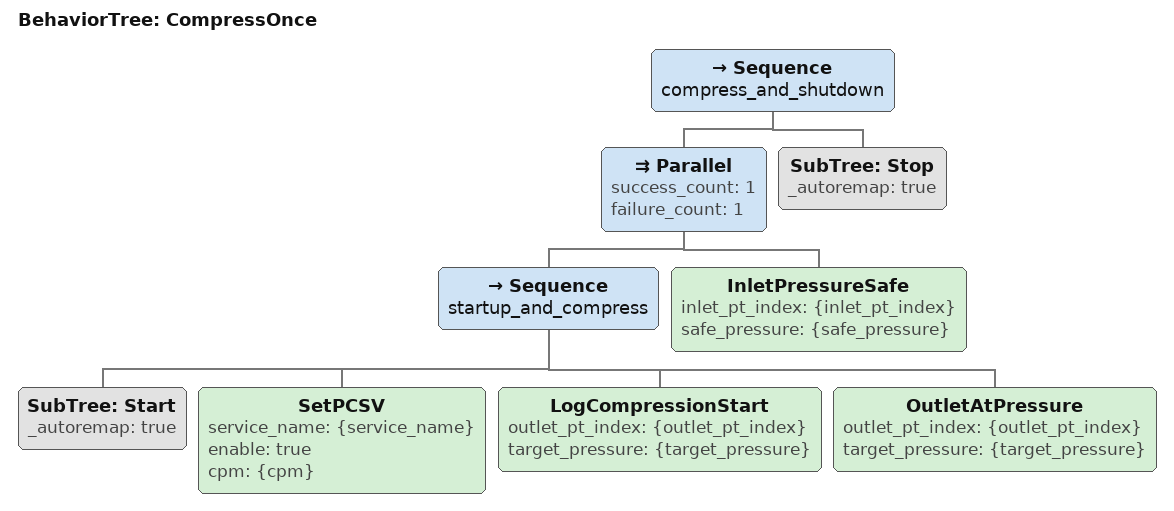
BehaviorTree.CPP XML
<root BTCPP_format="4">
  <BehaviorTree ID="CompressOnce">
    <Sequence name="compress_and_shutdown">

      <Parallel success_count="1" failure_count="1">

        <Sequence name="startup_and_compress">
          <SubTree ID="Start" _autoremap="true"/>

          <SetPCSV
            service_name="{service_name}"
            enable="true"
            cpm="{cpm}"
          />

          <LogCompressionStart
            outlet_pt_index="{outlet_pt_index}"
            target_pressure="{target_pressure}"
          />

          <OutletAtPressure
            outlet_pt_index="{outlet_pt_index}"
            target_pressure="{target_pressure}"
          />
        </Sequence>

        <InletPressureSafe
          inlet_pt_index="{inlet_pt_index}"
          safe_pressure="{safe_pressure}"
        />

      </Parallel>

      <!-- Ordered shutdown — InletPressureSafe halted before inlet close -->
      <SubTree ID="Stop" _autoremap="true"/>

    </Sequence>
  </BehaviorTree>
</root>
